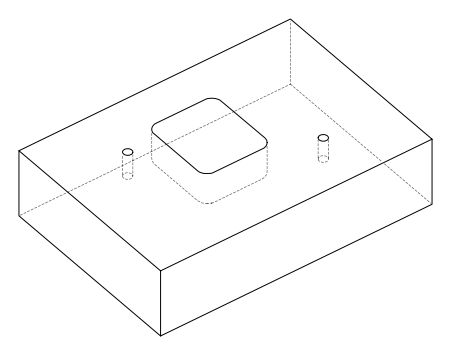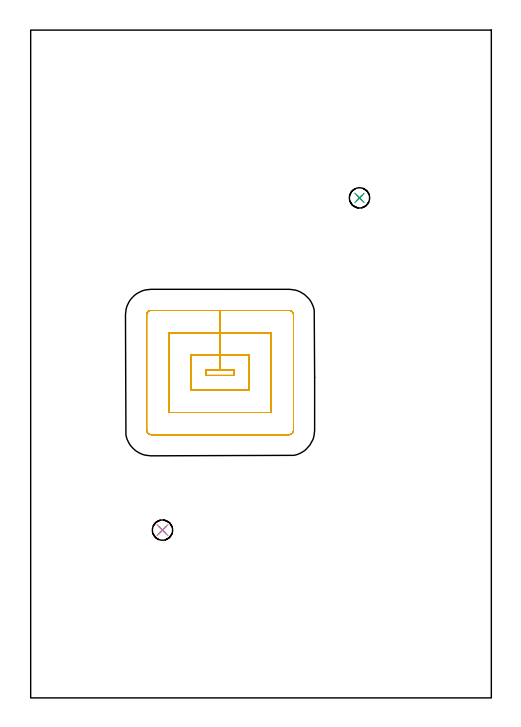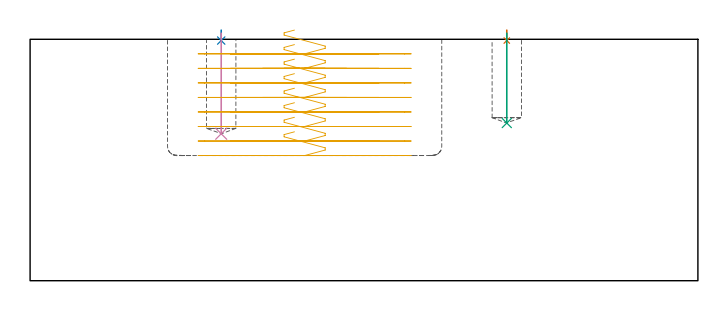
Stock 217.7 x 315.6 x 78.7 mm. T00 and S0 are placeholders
(PLAN: 5 operations, 2 tool changes, 10.5 min)
(1 SPOT_DRILL | STEP1POCKET | NXT0321_9005460120000 | 0.03 min | 1 mm3)
(2 SPOT_DRILL_1 | STEP1POCKET_1 | NXT0321_9005460120000 | 0.03 min | 1 mm3)
(3 DRILL_BLIND_HOLE_INTO_CENTER | STEP1POCKET | NXT0301_067 | 0.12 min | 1885 mm3)
(4 DRILL_BLIND_HOLE_INTO_CENTER_1 | STEP1POCKET_1 | NXT0301_067 | 0.13 min | 2137 mm3)
(5 MILL_RECTANGULAR_POCKET | POCKET_RECTANGULAR_STRAIGHT | UGT0201_095 | Follow Part, ap 5, ae 75% | 10.17 min | 261206 mm3)
(TOOL NXT0321_9005460120000 | NC Spot Drill, 142deg, 12mm, Carbide, Uncoated | D12 PA142 FL30 Z2)
(TOOL NXT0301_067 | Carbide Drill 9.6mm [860.1-0960-029A1-MM 2214] | D9.6 PA140 FL47 Z2)
(TOOL UGT0201_095 | End mill 20 mm | D20 R3 FL38 Z4)
(OP 1 SPOT_DRILL)
G17 G21 G94 G90
T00 M6
G54
G17 G0 G90 X155.4 Y236.3 S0 M3
G43 Z88.7 H0
G94 G81 G98 Z78.287 F250. R81.7
G80
M5
M2
(OP 2 SPOT_DRILL_1)
G17 G21 G94 G90
T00 M6
G54
G17 G0 G90 X62.3 Y79.3 S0 M3
G43 Z88.7 H0
G94 G81 G98 Z78.287 F250. R81.7
G80
M5
M2
(OP 3 DRILL_BLIND_HOLE_INTO_CENTER)
G17 G21 G94 G90
T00 M6
G54
G17 G0 G90 X155.4 Y236.3 S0 M3
G43 Z88.7 H1
G94 G81 G98 Z51.4 F250. R80.7
G80
M5
M2
(OP 4 DRILL_BLIND_HOLE_INTO_CENTER_1)
G17 G21 G94 G90
T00 M6
G54
G17 G0 G90 X62.3 Y79.3 S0 M3
G43 Z88.7 H1
G94 G81 G98 Z47.9 F250. R80.7
G80
M5
M2
(OP 5 MILL_RECTANGULAR_POCKET)
G17 G21 G94 G90
T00 M6
G54
G17 G0 G90 X86.177 Y155.1 S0 M3
G43 Z88.7 H0
Z81.7
G94 G1 X82.8 Z80.795 F250.
Y152.4 Z80.072
X96.2 Z76.481
Y155.1 Z75.758
X89.5 Z73.962
X82.8 F500.
Y152.4
X96.2
Y155.1
X89.5
Y162.1
X75.8
Y145.4
X103.2
Y162.1
X89.5
Y172.6
X65.3
Y134.9
X113.7
Y172.6
X89.5
Y183.1
X56.9
G3 X54.8 Y181. R2.1
G1 Y126.5
G3 X56.9 Y124.4 R2.1
G1 X122.1
G3 X124.2 Y126.5 R2.1
G1 Y181.
G3 X122.1 Y183.1 R2.1
G1 X89.5
X88.5
G0 X86.177 Y155.1 Z76.962
G1 X82.8 Z76.058 F250.
Y152.4 Z75.334
X96.2 Z71.744
Y155.1 Z71.02
X89.5 Z69.225
X82.8 F500.
Y152.4
X96.2
Y155.1
X89.5
Y162.1
X75.8
Y145.4
X103.2
Y162.1
X89.5
Y172.6
X65.3
Y134.9
X113.7
Y172.6
X89.5
Y183.1
X56.9
G3 X54.8 Y181. R2.1
G1 Y126.5
G3 X56.9 Y124.4 R2.1
G1 X122.1
G3 X124.2 Y126.5 R2.1
G1 Y181.
G3 X122.1 Y183.1 R2.1
G1 X89.5
X88.5
G0 X86.177 Y155.1 Z72.225
G1 X82.8 Z71.32 F250.
Y152.4 Z70.597
X96.2 Z67.006
Y155.1 Z66.283
X89.5 Z64.487
X82.8 F500.
Y152.4
X96.2
Y155.1
X89.5
Y162.1
X75.8
Y145.4
X103.2
Y162.1
X89.5
Y172.6
X65.3
Y134.9
X113.7
Y172.6
X89.5
Y183.1
X56.9
G3 X54.8 Y181. R2.1
G1 Y126.5
G3 X56.9 Y124.4 R2.1
G1 X122.1
G3 X124.2 Y126.5 R2.1
G1 Y181.
G3 X122.1 Y183.1 R2.1
G1 X89.5
X88.5
G0 X86.177 Y155.1 Z67.487
G1 X82.8 Z66.583 F250.
Y152.4 Z65.859
X96.2 Z62.269
Y155.1 Z61.545
X89.5 Z59.75
X82.8 F500.
Y152.4
X96.2
Y155.1
X89.5
Y162.1
X75.8
Y145.4
X103.2
Y162.1
X89.5
Y172.6
X65.3
Y134.9
X113.7
Y172.6
X89.5
Y183.1
X56.9
G3 X54.8 Y181. R2.1
G1 Y126.5
G3 X56.9 Y124.4 R2.1
G1 X122.1
G3 X124.2 Y126.5 R2.1
G1 Y181.
G3 X122.1 Y183.1 R2.1
G1 X89.5
X88.5
G0 X86.177 Y155.1 Z62.75
G1 X82.8 Z61.845 F250.
Y152.4 Z61.122
X96.2 Z57.531
Y155.1 Z56.808
X89.5 Z55.012
X82.8 F500.
Y152.4
X96.2
Y155.1
X89.5
Y162.1
X75.8
Y145.4
X103.2
Y162.1
X89.5
Y172.6
X65.3
Y134.9
X113.7
Y172.6
X89.5
Y183.1
X56.9
G3 X54.8 Y181. R2.1
G1 Y126.5
G3 X56.9 Y124.4 R2.1
G1 X122.1
G3 X124.2 Y126.5 R2.1
G1 Y181.
G3 X122.1 Y183.1 R2.1
G1 X89.5
X88.5
G0 X86.177 Y155.1 Z58.012
G1 X82.8 Z57.108 F250.
Y152.4 Z56.384
X96.2 Z52.794
Y155.1 Z52.07
X89.5 Z50.275
X82.8 F500.
Y152.4
X96.2
Y155.1
X89.5
Y162.1
X75.8
Y145.4
X103.2
Y162.1
X89.5
Y172.6
X65.3
Y134.9
X113.7
Y172.6
X89.5
Y183.1
X56.9
G3 X54.8 Y181. R2.1
G1 Y126.5
G3 X56.9 Y124.4 R2.1
G1 X122.1
G3 X124.2 Y126.5 R2.1
G1 Y181.
G3 X122.1 Y183.1 R2.1
G1 X89.5
X88.5
G0 X86.177 Y155.1 Z53.275
G1 X82.8 Z52.37 F250.
Y152.4 Z51.647
X96.2 Z48.056
Y155.1 Z47.333
X89.5 Z45.537
X82.8 F500.
Y152.4
X96.2
Y155.1
X89.5
Y162.1
X75.8
Y145.4
X103.2
Y162.1
X89.5
Y172.6
X65.3
Y134.9
X113.7
Y172.6
X89.5
Y183.1
X56.9
G3 X54.8 Y181. R2.1
G1 Y126.5
G3 X56.9 Y124.4 R2.1
G1 X122.1
G3 X124.2 Y126.5 R2.1
G1 Y181.
G3 X122.1 Y183.1 R2.1
G1 X89.5
X88.5
G0 X86.177 Y155.1 Z48.537
G1 X82.8 Z47.633 F250.
Y152.4 Z46.909
X96.2 Z43.319
Y155.1 Z42.595
X89.5 Z40.8
X82.8 F500.
Y152.4
X96.2
Y155.1
X89.5
Y162.1
X75.8
Y145.4
X103.2
Y162.1
X89.5
Y172.6
X65.3
Y134.9
X113.7
Y172.6
X89.5
Y183.1
X56.9
G3 X54.8 Y181. R2.1
G1 Y126.5
G3 X56.9 Y124.4 R2.1
G1 X122.1
G3 X124.2 Y126.5 R2.1
G1 Y181.
G3 X122.1 Y183.1 R2.1
G1 X89.5
X88.5
G0 Z88.7
M5
M2
